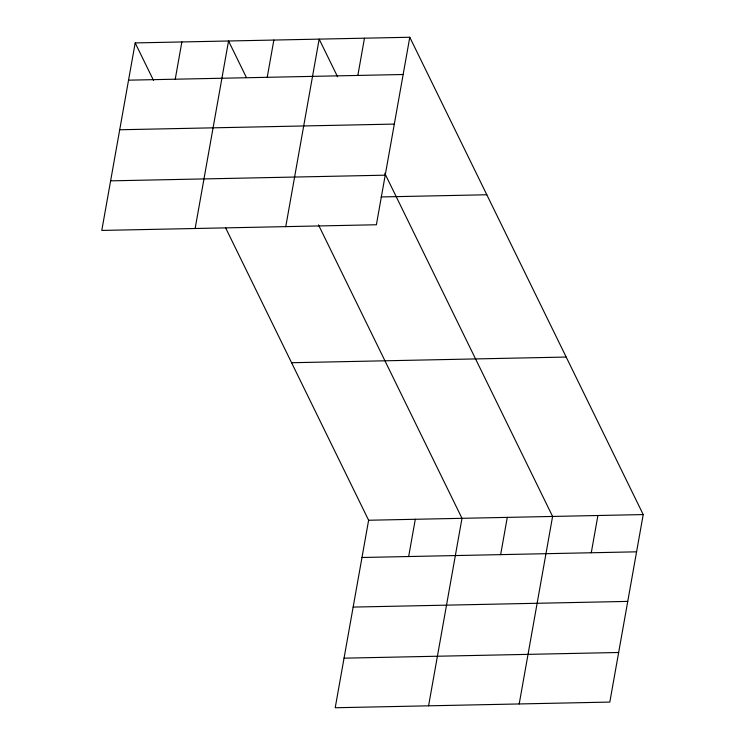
<?xml version="1.0" encoding="UTF-8"?>
<svg xmlns="http://www.w3.org/2000/svg" width="745" height="745" viewBox="0 0 745 745"><rect width="100%" height="100%" fill="white"/><g stroke="black" fill="none" stroke-linecap="round" stroke-linejoin="round"><path stroke-width="1.12" d="M135.18 42.921L101.786 230.429L376.383 224.757L409.787 37.25L135.18 42.921L153.572 80.525M175.233 79.212L181.864 41.962M195.143 228.501L228.547 40.994L246.437 77.582M267.222 77.312L273.853 40.062M285.763 226.629L319.167 39.122L337.56 76.726M357.842 75.441L364.473 38.191M225.605 227.821L368.617 520.243L335.213 707.75L609.82 702.079L643.214 514.572L409.787 37.25M408.66 556.534L415.3 519.274M428.58 705.822L461.984 518.315L318.478 224.878M500.649 554.625L507.289 517.375M519.2 703.951L552.594 516.443L384.765 173.268M591.269 552.753L597.909 515.503M128.55 80.171L403.147 74.5M119.712 129.76L394.319 124.089M110.614 180.849L385.221 175.177M381.095 196.95L486.82 194.762M291.584 362.731L566.181 357.051M368.617 520.243L643.214 514.572M361.977 557.493L636.584 551.822M353.149 607.082L627.746 601.401M344.05 658.161L618.648 652.49"/></g></svg>
